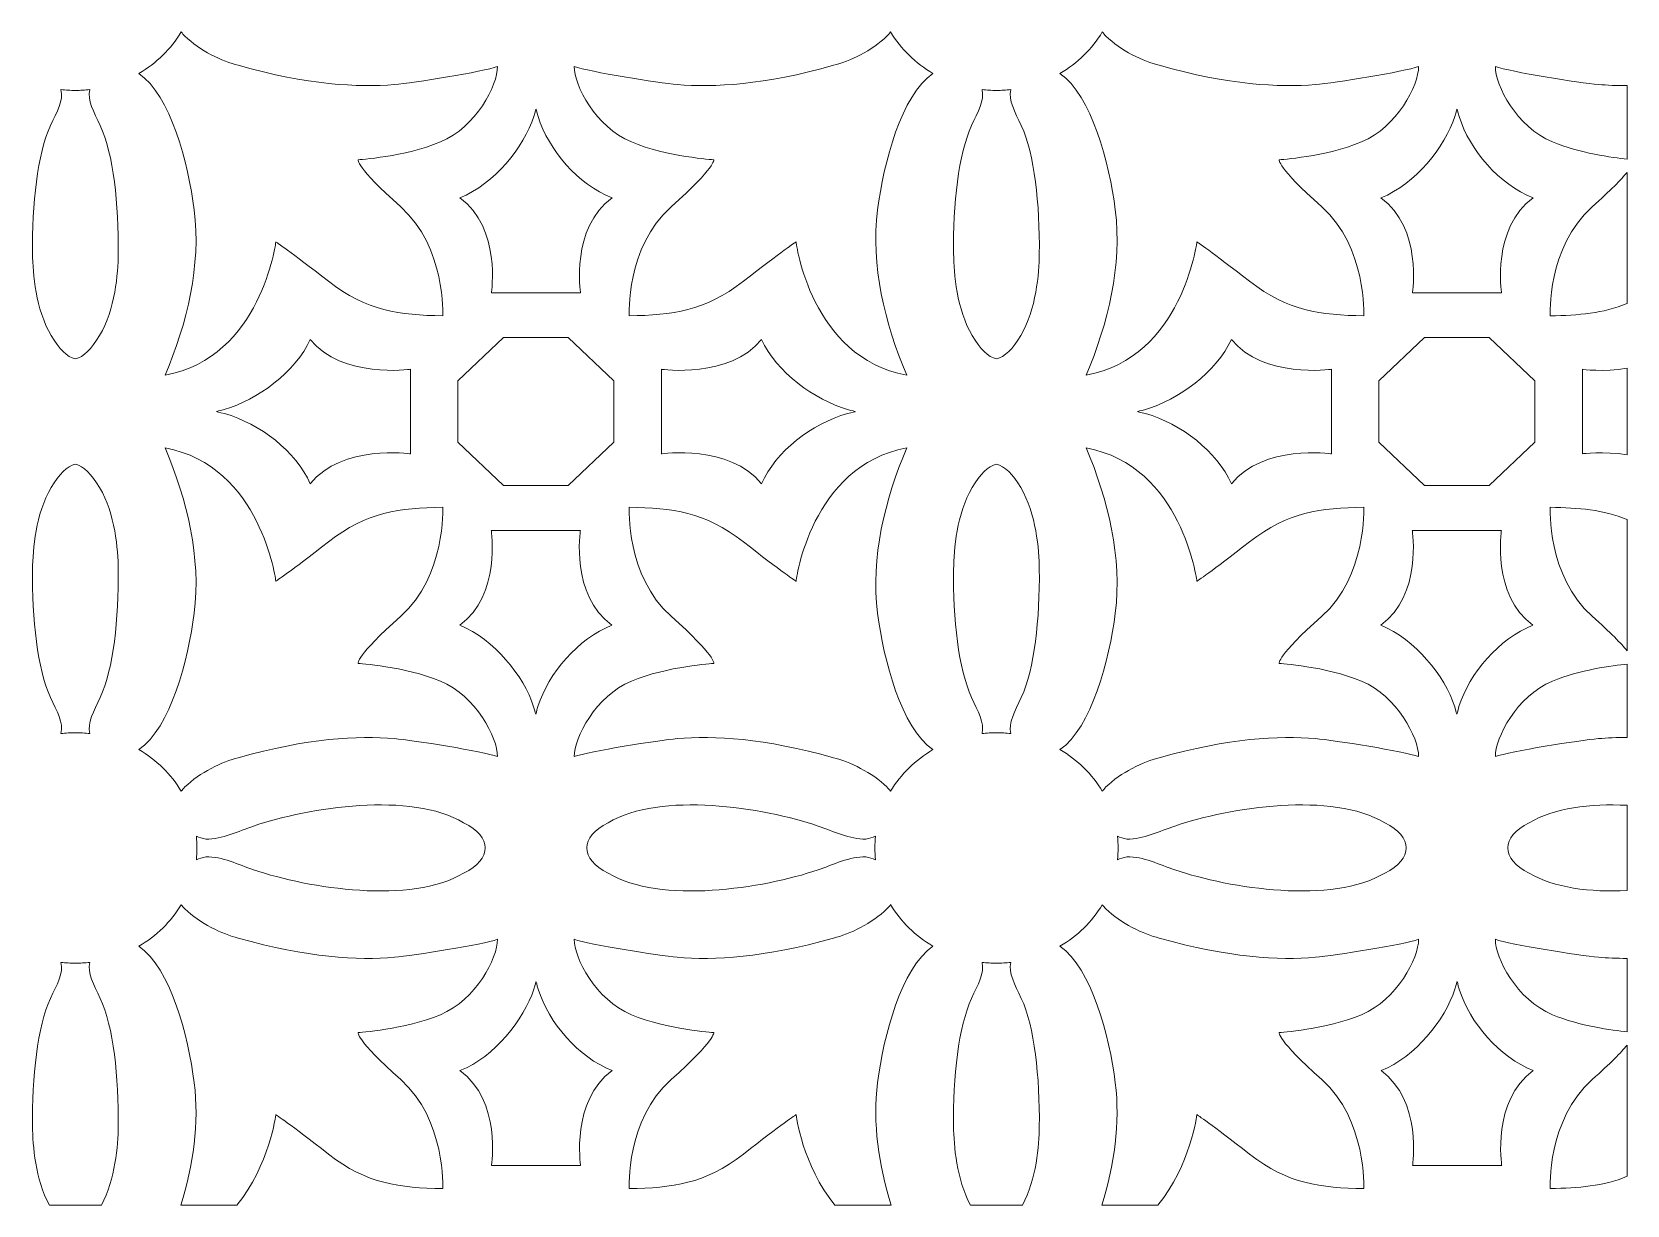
# Model space of a CAD drawing. Header units: millimetres. Extents: x -1200 to 1200, y -590 to 590.
# Drawn here: x 234 to 1200, y -590 to 120 of the extents above; entities that cross this region are included whole.
import ezdxf

# ---------------------------------------------------------------- set-up
doc = ezdxf.new("R2010")
doc.units = ezdxf.units.MM
doc.header["$MEASUREMENT"] = 0
doc.layers.add('Layer 1', color=7, linetype='Continuous')

msp = doc.modelspace()

# ---------------------------------------------------------------- linework, layer by layer
at = {"layer": 'Layer 1', "color": 250, "lineweight": 20}
for points, knots in [([(324.5074, 120.3833), (325.1607, 119.5079), (325.9055, 118.6522), (326.7435, 117.82), (335.4182, 109.2013), (349.6892, 102.3224), (359.0352, 100.1672), (401.1376, 88.1876), (431.5271, 86.6695), (453.6554, 88.5271), (464.7819, 89.4657), (507.4506, 96.2809), (516.0199, 99.4048), (516.0286, 88.0597), (503.1403, 62.7576), (481.4406, 53.7312), (459.7499, 44.7186), (431.6094, 42.9766), (431.6094, 42.9766), (431.6094, 42.9766), (429.9078, 38.9012), (457.3763, 14.4665), (484.8286, -9.9723), (482.8022, -51.5645), (482.8022, -51.5645), (456.6944, -50.981), (437.0344, -48.9598), (413.6428, -30.6273), (390.2561, -12.3043), (381.7733, -6.7734), (381.7733, -6.7734), (381.7733, -6.7734), (372.9694, -76.7437), (314.7248, -87.4901), (328.0508, -56.097), (336.5911, -20.9027), (332.36, 12.5901), (328.7762, 40.957), (317.9944, 82.0441), (298.841, 95.2117), (309.483, 101.397), (318.3402, 110.0727), (324.5074, 120.3833)], [0, 0, 0, 0, 0.07142857, 0.07142857, 0.07142857, 0.14285714, 0.14285714, 0.14285714, 0.21428571, 0.21428571, 0.21428571, 0.28571429, 0.28571429, 0.28571429, 0.35714286, 0.35714286, 0.35714286, 0.42857143, 0.42857143, 0.42857143, 0.5, 0.5, 0.5, 0.57142857, 0.57142857, 0.57142857, 0.64285714, 0.64285714, 0.64285714, 0.71428571, 0.71428571, 0.71428571, 0.78571429, 0.78571429, 0.78571429, 0.85714286, 0.85714286, 0.85714286, 0.92857143, 0.92857143, 0.92857143, 1, 1, 1, 1]), ([(779.6729, 95.2121), (760.5184, 82.0457), (749.7366, 40.9574), (746.1539, 12.5912), (741.9232, -20.9022), (750.4637, -56.0965), (763.7897, -87.4891), (705.545, -76.7433), (696.7406, -6.7731), (696.7406, -6.7731), (696.7406, -6.7731), (688.2582, -12.3038), (664.871, -30.6268), (641.48, -48.9593), (621.82, -50.9805), (595.7122, -51.564), (595.7122, -51.564), (593.6854, -9.9718), (621.1376, 14.4665), (648.6066, 38.9018), (646.9051, 42.9771), (646.9051, 42.9771), (646.9051, 42.9771), (618.7644, 44.7196), (597.0738, 53.7317), (575.3736, 62.7581), (562.4864, 88.0601), (562.4939, 99.4054), (571.0628, 96.282), (613.732, 89.4668), (624.8579, 88.5276), (646.9862, 86.6705), (677.3764, 88.188), (719.4798, 100.1672), (728.8246, 102.3229), (743.0956, 109.2018), (751.771, 117.8204), (752.6083, 118.6526), (753.3536, 119.5088), (754.0071, 120.3843), (760.1748, 110.0737), (769.0286, 101.3965), (779.6729, 95.2121)], [0, 0, 0, 0, 0.07142857, 0.07142857, 0.07142857, 0.14285714, 0.14285714, 0.14285714, 0.21428571, 0.21428571, 0.21428571, 0.28571429, 0.28571429, 0.28571429, 0.35714286, 0.35714286, 0.35714286, 0.42857143, 0.42857143, 0.42857143, 0.5, 0.5, 0.5, 0.57142857, 0.57142857, 0.57142857, 0.64285714, 0.64285714, 0.64285714, 0.71428571, 0.71428571, 0.71428571, 0.78571429, 0.78571429, 0.78571429, 0.85714286, 0.85714286, 0.85714286, 0.92857143, 0.92857143, 0.92857143, 1, 1, 1, 1]), ([(882.1924, 120.3843), (882.8464, 119.5083), (883.5912, 118.6526), (884.4285, 117.8204), (893.1034, 109.2018), (907.3742, 102.3229), (916.7208, 100.1672), (958.8225, 88.188), (989.2126, 86.6705), (1011.341, 88.5276), (1022.4676, 89.4668), (1065.1367, 96.282), (1073.7057, 99.4054), (1073.7143, 88.0601), (1060.8259, 62.7581), (1039.1256, 53.7317), (1017.4351, 44.7196), (989.2944, 42.9771), (989.2944, 42.9771), (989.2944, 42.9771), (987.593, 38.9018), (1015.0619, 14.4665), (1042.5136, -9.9718), (1040.4873, -51.564), (1040.4873, -51.564), (1014.38, -50.9805), (994.7195, -48.9593), (971.329, -30.6268), (947.9413, -12.3038), (939.4584, -6.7731), (939.4584, -6.7731), (939.4584, -6.7731), (930.6545, -76.7433), (872.4109, -87.4891), (885.7358, -56.0965), (894.2762, -20.9022), (890.045, 12.5912), (886.4618, 40.9574), (875.68, 82.0446), (856.5261, 95.2121), (867.1687, 101.3975), (876.0253, 110.0737), (882.1924, 120.3843)], [0, 0, 0, 0, 0.07142857, 0.07142857, 0.07142857, 0.14285714, 0.14285714, 0.14285714, 0.21428571, 0.21428571, 0.21428571, 0.28571429, 0.28571429, 0.28571429, 0.35714286, 0.35714286, 0.35714286, 0.42857143, 0.42857143, 0.42857143, 0.5, 0.5, 0.5, 0.57142857, 0.57142857, 0.57142857, 0.64285714, 0.64285714, 0.64285714, 0.71428571, 0.71428571, 0.71428571, 0.78571429, 0.78571429, 0.78571429, 0.85714286, 0.85714286, 0.85714286, 0.92857143, 0.92857143, 0.92857143, 1, 1, 1, 1]), ([(1199.95, 43.3812), (1191.0667, 44.2842), (1171.0868, 46.9484), (1154.7595, 53.7322), (1133.0591, 62.7586), (1120.1719, 88.0607), (1120.1795, 99.4063), (1128.7478, 96.2825), (1171.4175, 89.4673), (1182.544, 88.528), (1187.8538, 88.0824), (1193.6409, 87.8319), (1199.95, 87.8729), (1199.95, 87.8729), (1199.95, 43.3812), (1199.95, 43.3812)], [0, 0, 0, 0, 0.2, 0.2, 0.2, 0.4, 0.4, 0.4, 0.6, 0.6, 0.6, 0.8, 0.8, 0.8, 1, 1, 1, 1]), ([(260.4139, -77.5975), (255.3771, -76.6332), (250.5737, -71.562), (245.7455, -63.4748), (236.3205, -47.6924), (234.6152, -25.9052), (234.4641, -13.9739), (234.0823, 15.8546), (237.4714, 46.7254), (245.3514, 63.6131), (249.2851, 72.0422), (253.2378, 78.88), (251.6965, 85.4499), (254.5575, 85.1303), (257.4637, 84.9612), (260.4144, 84.9612), (263.3652, 84.9612), (266.2718, 85.1299), (269.1312, 85.4495), (267.5905, 78.8794), (271.5432, 72.0422), (275.4763, 63.6131), (283.3574, 46.7254), (286.7459, 15.8546), (286.3647, -13.9739), (286.2135, -25.9052), (284.5083, -47.6924), (275.0828, -63.4748), (270.2546, -71.562), (265.4507, -76.6332), (260.4139, -77.5975)], [0, 0, 0, 0, 0.1, 0.1, 0.1, 0.2, 0.2, 0.2, 0.3, 0.3, 0.3, 0.4, 0.4, 0.4, 0.5, 0.5, 0.5, 0.6, 0.6, 0.6, 0.7, 0.7, 0.7, 0.8, 0.8, 0.8, 0.9, 0.9, 0.9, 1, 1, 1, 1]), ([(818.0995, -77.5968), (813.0627, -76.6327), (808.2592, -71.5609), (803.4312, -63.4743), (794.0061, -47.6919), (792.3003, -25.9046), (792.1497, -13.9734), (791.7679, 15.8551), (795.1574, 46.726), (803.037, 63.6137), (806.9709, 72.0429), (810.9234, 78.8809), (809.3827, 85.4508), (812.2426, 85.1308), (815.1492, 84.9623), (818.1005, 84.9623), (821.0502, 84.9623), (823.9574, 85.1303), (826.8168, 85.4499), (825.2761, 78.88), (829.2287, 72.0429), (833.1615, 63.6137), (841.0436, 46.726), (844.4316, 15.8551), (844.0503, -13.9734), (843.8992, -25.9046), (842.1939, -47.6919), (832.7684, -63.4743), (827.9396, -71.5609), (823.1362, -76.6327), (818.0995, -77.5968)], [0, 0, 0, 0, 0.1, 0.1, 0.1, 0.2, 0.2, 0.2, 0.3, 0.3, 0.3, 0.4, 0.4, 0.4, 0.5, 0.5, 0.5, 0.6, 0.6, 0.6, 0.7, 0.7, 0.7, 0.8, 0.8, 0.8, 0.9, 0.9, 0.9, 1, 1, 1, 1]), ([(512.3002, -37.5357), (512.3002, -37.5357), (518.4179, 1.6867), (493.1937, 19.8797), (514.2033, 28.321), (531.8929, 50.602), (537.9709, 69.2144), (539.8913, 75.0965), (538.6985, 75.1576), (540.5743, 69.1747), (546.9856, 48.7475), (564.7681, 28.0672), (585.3719, 19.8797), (560.1475, 1.6867), (566.2653, -37.5357), (566.2653, -37.5357), (566.2653, -37.5357), (512.3002, -37.5357), (512.3002, -37.5357)], [0, 0, 0, 0, 0.16666667, 0.16666667, 0.16666667, 0.33333333, 0.33333333, 0.33333333, 0.5, 0.5, 0.5, 0.66666667, 0.66666667, 0.66666667, 0.83333333, 0.83333333, 0.83333333, 1, 1, 1, 1]), ([(1069.9853, -37.5351), (1069.9853, -37.5351), (1076.1035, 1.6872), (1050.8798, 19.8802), (1071.8891, 28.3215), (1089.578, 50.6026), (1095.6564, 69.215), (1097.5769, 75.097), (1096.3841, 75.1582), (1098.2598, 69.1752), (1104.6706, 48.7481), (1122.4532, 28.0677), (1143.0569, 19.8802), (1117.8332, 1.6872), (1123.9509, -37.5351), (1123.9509, -37.5351), (1123.9509, -37.5351), (1069.9853, -37.5351), (1069.9853, -37.5351)], [0, 0, 0, 0, 0.16666667, 0.16666667, 0.16666667, 0.33333333, 0.33333333, 0.33333333, 0.5, 0.5, 0.5, 0.66666667, 0.66666667, 0.66666667, 0.83333333, 0.83333333, 0.83333333, 1, 1, 1, 1]), ([(1199.95, -44.1044), (1185.2882, -50.1484), (1170.7704, -51.1752), (1153.3972, -51.5636), (1153.3972, -51.5636), (1151.3709, -9.9714), (1178.8232, 14.467), (1190.0059, 24.4148), (1196.3534, 30.9877), (1199.95, 35.2855), (1199.95, 35.2855), (1199.95, -44.1044), (1199.95, -44.1044)], [0, 0, 0, 0, 0.25, 0.25, 0.25, 0.5, 0.5, 0.5, 0.75, 0.75, 0.75, 1, 1, 1, 1]), ([(463.2353, -83.9376), (463.2353, -83.9376), (421.846, -89.735), (402.6481, -65.8318), (393.7405, -85.7411), (370.2284, -102.5046), (350.5883, -108.2648), (344.3807, -110.0847), (344.3163, -108.9538), (350.6303, -110.7314), (372.1859, -116.807), (394.0082, -133.6587), (402.6481, -153.1838), (421.846, -129.2799), (463.2353, -135.078), (463.2353, -135.078), (463.2353, -135.078), (463.2353, -83.9376), (463.2353, -83.9376)], [0, 0, 0, 0, 0.16666667, 0.16666667, 0.16666667, 0.33333333, 0.33333333, 0.33333333, 0.5, 0.5, 0.5, 0.66666667, 0.66666667, 0.66666667, 0.83333333, 0.83333333, 0.83333333, 1, 1, 1, 1]), ([(492.0186, -128.0523), (492.0186, -128.0523), (492.0186, -90.9678), (492.0186, -90.9678), (492.0186, -90.9678), (519.6897, -64.7448), (519.6897, -64.7448), (519.6897, -64.7448), (558.8224, -64.7448), (558.8224, -64.7448), (558.8224, -64.7448), (586.4959, -90.9673), (586.4959, -90.9673), (586.4959, -90.9673), (586.4947, -128.0509), (586.4947, -128.0509), (586.4947, -128.0509), (558.8236, -154.2753), (558.8236, -154.2753), (558.8236, -154.2753), (519.6908, -154.2749), (519.6908, -154.2749), (519.6908, -154.2749), (492.0186, -128.0523), (492.0186, -128.0523)], [0, 0, 0, 0, 0.125, 0.125, 0.125, 0.25, 0.25, 0.25, 0.375, 0.375, 0.375, 0.5, 0.5, 0.5, 0.625, 0.625, 0.625, 0.75, 0.75, 0.75, 0.875, 0.875, 0.875, 1, 1, 1, 1]), ([(615.2791, -83.9376), (615.2791, -83.9376), (656.6683, -89.735), (675.8663, -65.8318), (684.7735, -85.7411), (708.2861, -102.5046), (727.926, -108.2648), (734.1335, -110.0847), (734.1981, -108.9538), (727.8841, -110.7314), (706.3285, -116.807), (684.5061, -133.6587), (675.8663, -153.1838), (656.6683, -129.2799), (615.2791, -135.078), (615.2791, -135.078), (615.2791, -135.078), (615.2791, -83.9376), (615.2791, -83.9376)], [0, 0, 0, 0, 0.16666667, 0.16666667, 0.16666667, 0.33333333, 0.33333333, 0.33333333, 0.5, 0.5, 0.5, 0.66666667, 0.66666667, 0.66666667, 0.83333333, 0.83333333, 0.83333333, 1, 1, 1, 1]), ([(1020.9209, -83.9365), (1020.9209, -83.9365), (979.5317, -89.7346), (960.3337, -65.8313), (951.426, -85.7407), (927.9141, -102.504), (908.2735, -108.2642), (902.0665, -110.0841), (902.0019, -108.9533), (908.3154, -110.7308), (929.8709, -116.8065), (951.6939, -133.6575), (960.3337, -153.1832), (979.5317, -129.2799), (1020.9209, -135.0775), (1020.9209, -135.0775), (1020.9209, -135.0775), (1020.9209, -83.9365), (1020.9209, -83.9365)], [0, 0, 0, 0, 0.16666667, 0.16666667, 0.16666667, 0.33333333, 0.33333333, 0.33333333, 0.5, 0.5, 0.5, 0.66666667, 0.66666667, 0.66666667, 0.83333333, 0.83333333, 0.83333333, 1, 1, 1, 1]), ([(1049.7041, -128.0518), (1049.7041, -128.0518), (1049.7041, -90.9673), (1049.7041, -90.9673), (1049.7041, -90.9673), (1077.3759, -64.7442), (1077.3759, -64.7442), (1077.3759, -64.7442), (1116.5082, -64.7442), (1116.5082, -64.7442), (1116.5082, -64.7442), (1144.1808, -90.9667), (1144.1808, -90.9667), (1144.1808, -90.9667), (1144.1808, -128.0502), (1144.1808, -128.0502), (1144.1808, -128.0502), (1116.5092, -154.2749), (1116.5092, -154.2749), (1116.5092, -154.2749), (1077.3759, -154.2744), (1077.3759, -154.2744), (1077.3759, -154.2744), (1049.7041, -128.0518), (1049.7041, -128.0518)], [0, 0, 0, 0, 0.125, 0.125, 0.125, 0.25, 0.25, 0.25, 0.375, 0.375, 0.375, 0.5, 0.5, 0.5, 0.625, 0.625, 0.625, 0.75, 0.75, 0.75, 0.875, 0.875, 0.875, 1, 1, 1, 1]), ([(1172.9642, -83.9365), (1172.9642, -83.9365), (1185.4866, -85.689), (1199.95, -83.29), (1199.95, -83.29), (1199.95, -135.7243), (1199.95, -135.7243), (1185.4866, -133.3251), (1172.9642, -135.0775), (1172.9642, -135.0775), (1172.9642, -135.0775), (1172.9642, -83.9365), (1172.9642, -83.9365)], [0, 0, 0, 0, 0.25, 0.25, 0.25, 0.5, 0.5, 0.5, 0.75, 0.75, 0.75, 1, 1, 1, 1]), ([(298.8405, -314.2344), (317.9944, -301.0684), (328.7762, -259.9777), (332.36, -231.6112), (336.5911, -198.1179), (328.0508, -162.9237), (314.7248, -131.531), (372.9694, -142.2769), (381.7733, -212.2472), (381.7733, -212.2472), (381.7733, -212.2472), (390.2561, -206.7163), (413.6428, -188.3944), (437.0344, -170.0614), (456.6944, -168.0397), (482.8022, -167.4557), (482.8022, -167.4557), (484.8286, -209.0483), (457.3763, -233.4866), (429.9078, -257.9219), (431.6094, -261.9979), (431.6094, -261.9979), (431.6094, -261.9979), (459.7499, -263.7397), (481.4406, -272.7518), (503.1403, -281.7782), (516.0286, -307.0803), (516.0199, -318.4255), (507.4506, -315.3019), (464.7819, -308.4864), (453.6554, -307.547), (431.5271, -305.6905), (401.1376, -307.2088), (359.0352, -319.1879), (349.6892, -321.3436), (335.4182, -328.2219), (326.7435, -336.841), (325.9055, -337.6728), (325.1613, -338.531), (324.5079, -339.4065), (318.3396, -329.0963), (309.4847, -320.4186), (298.8405, -314.2344)], [0, 0, 0, 0, 0.07142857, 0.07142857, 0.07142857, 0.14285714, 0.14285714, 0.14285714, 0.21428571, 0.21428571, 0.21428571, 0.28571429, 0.28571429, 0.28571429, 0.35714286, 0.35714286, 0.35714286, 0.42857143, 0.42857143, 0.42857143, 0.5, 0.5, 0.5, 0.57142857, 0.57142857, 0.57142857, 0.64285714, 0.64285714, 0.64285714, 0.71428571, 0.71428571, 0.71428571, 0.78571429, 0.78571429, 0.78571429, 0.85714286, 0.85714286, 0.85714286, 0.92857143, 0.92857143, 0.92857143, 1, 1, 1, 1]), ([(754.0071, -339.4065), (753.3542, -338.53), (752.6083, -337.6723), (751.771, -336.8406), (743.0956, -328.2215), (728.8246, -321.343), (719.4798, -319.1874), (677.3764, -307.2083), (646.9862, -305.6901), (624.8579, -307.5466), (613.732, -308.4859), (571.0628, -315.3016), (562.4939, -318.4245), (562.4864, -307.0799), (575.3736, -281.7777), (597.0738, -272.7513), (618.7644, -263.7393), (646.9051, -261.9973), (646.9051, -261.9973), (646.9051, -261.9973), (648.6066, -257.9215), (621.1376, -233.4862), (593.6854, -209.0483), (595.7122, -167.4552), (595.7122, -167.4552), (621.82, -168.0392), (641.48, -170.0608), (664.871, -188.3939), (688.2582, -206.7157), (696.7406, -212.2466), (696.7406, -212.2466), (696.7406, -212.2466), (705.545, -142.2764), (763.7897, -131.5305), (750.4637, -162.9231), (741.9232, -198.117), (746.1539, -231.6108), (749.7366, -259.9777), (760.5189, -301.0688), (779.6739, -314.2344), (769.0319, -320.4207), (760.1742, -329.0954), (754.0071, -339.4065)], [0, 0, 0, 0, 0.07142857, 0.07142857, 0.07142857, 0.14285714, 0.14285714, 0.14285714, 0.21428571, 0.21428571, 0.21428571, 0.28571429, 0.28571429, 0.28571429, 0.35714286, 0.35714286, 0.35714286, 0.42857143, 0.42857143, 0.42857143, 0.5, 0.5, 0.5, 0.57142857, 0.57142857, 0.57142857, 0.64285714, 0.64285714, 0.64285714, 0.71428571, 0.71428571, 0.71428571, 0.78571429, 0.78571429, 0.78571429, 0.85714286, 0.85714286, 0.85714286, 0.92857143, 0.92857143, 0.92857143, 1, 1, 1, 1]), ([(856.5256, -314.2338), (875.68, -301.0684), (886.4618, -259.9772), (890.045, -231.6108), (894.2762, -198.117), (885.7358, -162.9231), (872.4109, -131.5305), (930.6545, -142.2764), (939.4584, -212.2466), (939.4584, -212.2466), (939.4584, -212.2466), (947.9413, -206.7157), (971.329, -188.3939), (994.7195, -170.0608), (1014.38, -168.0392), (1040.4873, -167.4552), (1040.4873, -167.4552), (1042.5136, -209.0483), (1015.0619, -233.4862), (987.593, -257.9215), (989.2944, -261.9973), (989.2944, -261.9973), (989.2944, -261.9973), (1017.4351, -263.7393), (1039.1256, -272.7513), (1060.8259, -281.7777), (1073.7143, -307.0799), (1073.7057, -318.4245), (1065.1367, -315.3016), (1022.4676, -308.4859), (1011.341, -307.5466), (989.2126, -305.6901), (958.8225, -307.2083), (916.7208, -319.1874), (907.3742, -321.343), (893.1034, -328.2215), (884.4285, -336.8406), (883.5912, -337.6723), (882.8475, -338.53), (882.1936, -339.4056), (876.0253, -329.096), (867.1697, -320.4182), (856.5256, -314.2338)], [0, 0, 0, 0, 0.07142857, 0.07142857, 0.07142857, 0.14285714, 0.14285714, 0.14285714, 0.21428571, 0.21428571, 0.21428571, 0.28571429, 0.28571429, 0.28571429, 0.35714286, 0.35714286, 0.35714286, 0.42857143, 0.42857143, 0.42857143, 0.5, 0.5, 0.5, 0.57142857, 0.57142857, 0.57142857, 0.64285714, 0.64285714, 0.64285714, 0.71428571, 0.71428571, 0.71428571, 0.78571429, 0.78571429, 0.78571429, 0.85714286, 0.85714286, 0.85714286, 0.92857143, 0.92857143, 0.92857143, 1, 1, 1, 1]), ([(251.6965, -304.4715), (253.2373, -297.9026), (249.2851, -291.0625), (245.3514, -282.6338), (237.4714, -265.746), (234.0823, -234.8753), (234.4641, -205.0463), (234.6152, -193.1171), (236.3205, -171.3293), (245.7455, -155.5459), (250.5737, -147.4587), (255.3771, -142.3869), (260.4139, -141.4227), (265.4507, -142.3869), (270.2546, -147.4587), (275.0828, -155.5459), (284.5083, -171.3293), (286.2135, -193.1171), (286.3647, -205.0463), (286.7459, -234.8753), (283.3574, -265.746), (275.4763, -282.6338), (271.5436, -291.0625), (267.5909, -297.9026), (269.1312, -304.4715), (266.2718, -304.1521), (263.3652, -303.9817), (260.4144, -303.9817), (257.4647, -303.9817), (254.5569, -304.1521), (251.6965, -304.4715)], [0, 0, 0, 0, 0.1, 0.1, 0.1, 0.2, 0.2, 0.2, 0.3, 0.3, 0.3, 0.4, 0.4, 0.4, 0.5, 0.5, 0.5, 0.6, 0.6, 0.6, 0.7, 0.7, 0.7, 0.8, 0.8, 0.8, 0.9, 0.9, 0.9, 1, 1, 1, 1]), ([(809.3827, -304.4715), (810.9229, -297.9021), (806.9709, -291.0619), (803.037, -282.6334), (795.1574, -265.7456), (791.7679, -234.8753), (792.1497, -205.0457), (792.3003, -193.116), (794.0061, -171.3288), (803.4312, -155.5453), (808.2592, -147.4577), (813.0627, -142.3863), (818.0995, -141.4222), (823.1362, -142.3863), (827.9396, -147.4577), (832.7684, -155.5453), (842.1939, -171.3288), (843.8992, -193.116), (844.0503, -205.0457), (844.4316, -234.8753), (841.0436, -265.7456), (833.1615, -282.6334), (829.2292, -291.0619), (825.2761, -297.9021), (826.8168, -304.4715), (823.9574, -304.1521), (821.0502, -303.9814), (818.1005, -303.9814), (815.1498, -303.9814), (812.242, -304.1515), (809.3827, -304.4715)], [0, 0, 0, 0, 0.1, 0.1, 0.1, 0.2, 0.2, 0.2, 0.3, 0.3, 0.3, 0.4, 0.4, 0.4, 0.5, 0.5, 0.5, 0.6, 0.6, 0.6, 0.7, 0.7, 0.7, 0.8, 0.8, 0.8, 0.9, 0.9, 0.9, 1, 1, 1, 1]), ([(1199.95, -254.3043), (1196.3534, -250.0064), (1190.0059, -243.4334), (1178.8232, -233.4855), (1151.3709, -209.0478), (1153.3972, -167.4552), (1153.3972, -167.4552), (1170.7704, -167.8434), (1185.2882, -168.8707), (1199.95, -174.9149), (1199.95, -174.9149), (1199.95, -254.3043), (1199.95, -254.3043)], [0, 0, 0, 0, 0.25, 0.25, 0.25, 0.5, 0.5, 0.5, 0.75, 0.75, 0.75, 1, 1, 1, 1]), ([(512.2056, -181.484), (512.2056, -181.484), (518.3232, -220.7064), (493.0995, -238.8993), (514.1093, -247.3406), (531.7982, -269.6223), (537.8768, -288.2341), (539.7972, -294.1166), (538.6038, -294.1772), (540.4801, -288.1944), (546.8908, -267.7673), (564.6735, -247.0869), (585.2772, -238.8993), (560.053, -220.7064), (566.1711, -181.484), (566.1711, -181.484), (566.1711, -181.484), (512.2056, -181.484), (512.2056, -181.484)], [0, 0, 0, 0, 0.16666667, 0.16666667, 0.16666667, 0.33333333, 0.33333333, 0.33333333, 0.5, 0.5, 0.5, 0.66666667, 0.66666667, 0.66666667, 0.83333333, 0.83333333, 0.83333333, 1, 1, 1, 1]), ([(1069.8912, -181.484), (1069.8912, -181.484), (1076.0089, -220.7064), (1050.7851, -238.8993), (1071.7944, -247.34), (1089.4839, -269.6217), (1095.5623, -288.2331), (1097.4827, -294.1155), (1096.2895, -294.1772), (1098.1657, -288.1938), (1104.577, -267.7667), (1122.3591, -247.0869), (1142.9634, -238.8993), (1117.7385, -220.7064), (1123.8562, -181.484), (1123.8562, -181.484), (1123.8562, -181.484), (1069.8912, -181.484), (1069.8912, -181.484)], [0, 0, 0, 0, 0.16666667, 0.16666667, 0.16666667, 0.33333333, 0.33333333, 0.33333333, 0.5, 0.5, 0.5, 0.66666667, 0.66666667, 0.66666667, 0.83333333, 0.83333333, 0.83333333, 1, 1, 1, 1]), ([(1199.95, -306.8912), (1193.6409, -306.8502), (1187.8538, -307.1005), (1182.544, -307.5461), (1171.4175, -308.4852), (1128.7478, -315.301), (1120.1795, -318.4245), (1120.1719, -307.0799), (1133.0591, -281.7772), (1154.7595, -272.7504), (1171.0868, -265.9669), (1191.0667, -263.3031), (1199.95, -262.4003), (1199.95, -262.4003), (1199.95, -306.8912), (1199.95, -306.8912)], [0, 0, 0, 0, 0.2, 0.2, 0.2, 0.4, 0.4, 0.4, 0.6, 0.6, 0.6, 0.8, 0.8, 0.8, 1, 1, 1, 1]), ([(333.6624, -366.6356), (335.422, -367.3705), (337.3505, -367.9621), (339.4371, -368.3876), (349.1762, -368.6872), (359.3745, -363.505), (368.3376, -360.487), (401.9985, -349.1317), (463.7424, -339.4784), (495.4997, -358.4832), (504.2298, -362.8053), (508.4615, -368.2847), (508.4325, -373.7545), (508.4615, -379.2247), (504.2298, -384.7061), (495.4997, -389.0268), (463.7424, -408.0305), (401.9985, -398.3777), (368.3376, -387.0224), (359.3745, -384.0054), (349.1762, -378.8221), (339.4371, -379.1227), (337.3505, -379.5467), (335.422, -380.1431), (333.6624, -380.8774), (333.913, -378.5362), (334.0421, -376.1588), (334.0421, -373.7545), (334.0421, -371.3511), (333.913, -368.9762), (333.6624, -366.6356)], [0, 0, 0, 0, 0.1, 0.1, 0.1, 0.2, 0.2, 0.2, 0.3, 0.3, 0.3, 0.4, 0.4, 0.4, 0.5, 0.5, 0.5, 0.6, 0.6, 0.6, 0.7, 0.7, 0.7, 0.8, 0.8, 0.8, 0.9, 0.9, 0.9, 1, 1, 1, 1]), ([(744.8525, -380.8768), (743.0923, -380.1419), (741.164, -379.5467), (739.0774, -379.1217), (729.3372, -378.8216), (719.1394, -384.0048), (710.1764, -387.0219), (676.516, -398.3773), (614.7714, -408.0305), (583.0138, -389.0263), (574.284, -384.7057), (570.0528, -379.2241), (570.0808, -373.7545), (570.0528, -368.2847), (574.284, -362.8048), (583.0138, -358.4821), (614.7714, -339.4784), (676.516, -349.1312), (710.1764, -360.4865), (719.1394, -363.5045), (729.3372, -368.6868), (739.0774, -368.3871), (741.164, -367.9621), (743.0923, -367.3693), (744.8525, -366.635), (744.6019, -368.9762), (744.4729, -371.3506), (744.4729, -373.7545), (744.4729, -376.1588), (744.6013, -378.5352), (744.8525, -380.8768)], [0, 0, 0, 0, 0.1, 0.1, 0.1, 0.2, 0.2, 0.2, 0.3, 0.3, 0.3, 0.4, 0.4, 0.4, 0.5, 0.5, 0.5, 0.6, 0.6, 0.6, 0.7, 0.7, 0.7, 0.8, 0.8, 0.8, 0.9, 0.9, 0.9, 1, 1, 1, 1]), ([(891.3481, -366.635), (893.1082, -367.3698), (895.036, -367.9621), (897.1221, -368.3871), (906.8617, -368.6868), (917.0601, -363.5045), (926.0226, -360.4865), (959.6836, -349.1312), (1021.428, -339.4784), (1053.1858, -358.4821), (1061.9154, -362.8048), (1066.1472, -368.2847), (1066.1182, -373.7545), (1066.1472, -379.2241), (1061.9154, -384.7057), (1053.1858, -389.0263), (1021.428, -408.0305), (959.6836, -398.3773), (926.0226, -387.0219), (917.0601, -384.0048), (906.8617, -378.8216), (897.1221, -379.1217), (895.036, -379.5467), (893.1082, -380.1419), (891.3481, -380.8768), (891.5987, -378.5352), (891.7278, -376.1584), (891.7278, -373.7545), (891.7278, -371.3506), (891.5987, -368.9757), (891.3481, -366.635)], [0, 0, 0, 0, 0.1, 0.1, 0.1, 0.2, 0.2, 0.2, 0.3, 0.3, 0.3, 0.4, 0.4, 0.4, 0.5, 0.5, 0.5, 0.6, 0.6, 0.6, 0.7, 0.7, 0.7, 0.8, 0.8, 0.8, 0.9, 0.9, 0.9, 1, 1, 1, 1]), ([(1199.95, -399.5988), (1177.5843, -400.605), (1155.7664, -398.0419), (1140.6993, -389.0251), (1131.9691, -384.7051), (1127.7389, -379.2241), (1127.7665, -373.7538), (1127.7389, -368.2842), (1131.9691, -362.8037), (1140.6993, -358.4816), (1155.7664, -349.4653), (1177.5843, -346.9023), (1199.95, -347.9087), (1199.95, -347.9087), (1199.95, -399.5988), (1199.95, -399.5988)], [0, 0, 0, 0, 0.2, 0.2, 0.2, 0.4, 0.4, 0.4, 0.6, 0.6, 0.6, 0.8, 0.8, 0.8, 1, 1, 1, 1]), ([(324.5074, -408.1058), (325.1607, -408.9814), (325.9055, -409.8371), (326.7435, -410.6693), (335.4182, -419.2875), (349.6892, -426.1669), (359.0352, -428.3224), (401.1376, -440.3012), (431.5271, -441.8197), (453.6554, -439.9622), (464.7819, -439.0231), (507.4506, -432.2079), (516.0199, -429.0845), (516.0286, -440.4291), (503.1403, -465.7316), (481.4406, -474.7576), (459.7499, -483.7702), (431.6094, -485.5126), (431.6094, -485.5126), (431.6094, -485.5126), (429.9078, -489.588), (457.3763, -514.0228), (484.8286, -538.4615), (482.8022, -580.0537), (482.8022, -580.0537), (456.6944, -579.4697), (437.0344, -577.4485), (413.6428, -559.116), (390.2561, -540.7936), (381.7733, -535.2627), (381.7733, -535.2627), (381.7733, -535.2627), (377.8808, -566.144), (358.1921, -590.0266), (358.1921, -590.0266), (324.2531, -590.0266), (324.2531, -590.0266), (331.7104, -565.8444), (335.4572, -540.4161), (332.36, -515.8992), (328.7762, -487.5322), (317.9944, -446.4451), (298.841, -433.2775), (309.483, -427.0923), (318.3402, -418.4161), (324.5074, -408.1058)], [0, 0, 0, 0, 0.06666667, 0.06666667, 0.06666667, 0.13333333, 0.13333333, 0.13333333, 0.2, 0.2, 0.2, 0.26666667, 0.26666667, 0.26666667, 0.33333333, 0.33333333, 0.33333333, 0.4, 0.4, 0.4, 0.46666667, 0.46666667, 0.46666667, 0.53333333, 0.53333333, 0.53333333, 0.6, 0.6, 0.6, 0.66666667, 0.66666667, 0.66666667, 0.73333333, 0.73333333, 0.73333333, 0.8, 0.8, 0.8, 0.86666667, 0.86666667, 0.86666667, 0.93333333, 0.93333333, 0.93333333, 1, 1, 1, 1]), ([(779.6729, -433.2771), (760.5184, -446.4436), (749.7366, -487.5311), (746.1539, -515.8986), (743.057, -540.4157), (746.8041, -565.8443), (754.2615, -590.0266), (754.2615, -590.0266), (720.3227, -590.0266), (720.3227, -590.0266), (700.6335, -566.1439), (696.7406, -535.2622), (696.7406, -535.2622), (696.7406, -535.2622), (688.2582, -540.7931), (664.871, -559.1155), (641.48, -577.4481), (621.82, -579.4692), (595.7122, -580.0533), (595.7122, -580.0533), (593.6854, -538.4605), (621.1376, -514.0222), (648.6066, -489.5875), (646.9051, -485.5121), (646.9051, -485.5121), (646.9051, -485.5121), (618.7644, -483.7696), (597.0738, -474.757), (575.3736, -465.7311), (562.4864, -440.4285), (562.4939, -429.0839), (571.0628, -432.2073), (613.732, -439.0224), (624.8579, -439.9617), (646.9862, -441.8187), (677.3764, -440.3006), (719.4798, -428.3215), (728.8246, -426.1658), (743.0956, -419.2869), (751.771, -410.6687), (752.6083, -409.8365), (753.3536, -408.9805), (754.0071, -408.1044), (760.1748, -418.4161), (769.0286, -427.0928), (779.6729, -433.2771)], [0, 0, 0, 0, 0.06666667, 0.06666667, 0.06666667, 0.13333333, 0.13333333, 0.13333333, 0.2, 0.2, 0.2, 0.26666667, 0.26666667, 0.26666667, 0.33333333, 0.33333333, 0.33333333, 0.4, 0.4, 0.4, 0.46666667, 0.46666667, 0.46666667, 0.53333333, 0.53333333, 0.53333333, 0.6, 0.6, 0.6, 0.66666667, 0.66666667, 0.66666667, 0.73333333, 0.73333333, 0.73333333, 0.8, 0.8, 0.8, 0.86666667, 0.86666667, 0.86666667, 0.93333333, 0.93333333, 0.93333333, 1, 1, 1, 1]), ([(882.1924, -408.1053), (882.8464, -408.9805), (883.5912, -409.8365), (884.4285, -410.6687), (893.1034, -419.2869), (907.3742, -426.1658), (916.7208, -428.3215), (958.8225, -440.3006), (989.2126, -441.8187), (1011.341, -439.9617), (1022.4676, -439.0224), (1065.1367, -432.2073), (1073.7057, -429.0839), (1073.7143, -440.4285), (1060.8259, -465.7311), (1039.1256, -474.757), (1017.4351, -483.7696), (989.2944, -485.5121), (989.2944, -485.5121), (989.2944, -485.5121), (987.593, -489.5875), (1015.0619, -514.0222), (1042.5136, -538.4605), (1040.4873, -580.0533), (1040.4873, -580.0533), (1014.38, -579.4692), (994.7195, -577.4481), (971.329, -559.1155), (947.9413, -540.7931), (939.4584, -535.2622), (939.4584, -535.2622), (939.4584, -535.2622), (935.5658, -566.1439), (915.877, -590.0266), (915.877, -590.0266), (881.9385, -590.0266), (881.9385, -590.0266), (889.3954, -565.8443), (893.1423, -540.4157), (890.045, -515.8986), (886.4618, -487.5311), (875.68, -446.4447), (856.5261, -433.2771), (867.1687, -427.0917), (876.0253, -418.4161), (882.1924, -408.1053)], [0, 0, 0, 0, 0.06666667, 0.06666667, 0.06666667, 0.13333333, 0.13333333, 0.13333333, 0.2, 0.2, 0.2, 0.26666667, 0.26666667, 0.26666667, 0.33333333, 0.33333333, 0.33333333, 0.4, 0.4, 0.4, 0.46666667, 0.46666667, 0.46666667, 0.53333333, 0.53333333, 0.53333333, 0.6, 0.6, 0.6, 0.66666667, 0.66666667, 0.66666667, 0.73333333, 0.73333333, 0.73333333, 0.8, 0.8, 0.8, 0.86666667, 0.86666667, 0.86666667, 0.93333333, 0.93333333, 0.93333333, 1, 1, 1, 1]), ([(1199.95, -485.1081), (1191.0667, -484.2051), (1171.0868, -481.5407), (1154.7595, -474.7566), (1133.0591, -465.7307), (1120.1719, -440.4285), (1120.1795, -429.0828), (1128.7478, -432.2069), (1171.4175, -439.022), (1182.544, -439.9613), (1187.8538, -440.4069), (1193.6409, -440.6573), (1199.95, -440.6163), (1199.95, -440.6163), (1199.95, -485.1081), (1199.95, -485.1081)], [0, 0, 0, 0, 0.2, 0.2, 0.2, 0.4, 0.4, 0.4, 0.6, 0.6, 0.6, 0.8, 0.8, 0.8, 1, 1, 1, 1]), ([(244.6445, -590.0266), (236.187, -574.4404), (234.6091, -553.9135), (234.4641, -542.4626), (234.0823, -512.6341), (237.4714, -481.7632), (245.3514, -464.8765), (249.2851, -456.4469), (253.2378, -449.6088), (251.6965, -443.0393), (254.5575, -443.3589), (257.4637, -443.5275), (260.4144, -443.5275), (263.3652, -443.5275), (266.2718, -443.3594), (269.1312, -443.0398), (267.5905, -449.6093), (271.5432, -456.4469), (275.4763, -464.8765), (283.3574, -481.7632), (286.7459, -512.6341), (286.3647, -542.4626), (286.2196, -553.9135), (284.6419, -574.4404), (276.1839, -590.0266), (276.1839, -590.0266), (244.6445, -590.0266), (244.6445, -590.0266)], [0, 0, 0, 0, 0.11111111, 0.11111111, 0.11111111, 0.22222222, 0.22222222, 0.22222222, 0.33333333, 0.33333333, 0.33333333, 0.44444444, 0.44444444, 0.44444444, 0.55555556, 0.55555556, 0.55555556, 0.66666667, 0.66666667, 0.66666667, 0.77777778, 0.77777778, 0.77777778, 0.88888889, 0.88888889, 0.88888889, 1, 1, 1, 1]), ([(802.3304, -590.0266), (793.8725, -574.4403), (792.2942, -553.9131), (792.1497, -542.4626), (791.7679, -512.6336), (795.1574, -481.7632), (803.037, -464.8756), (806.9709, -456.4464), (810.9234, -449.6088), (809.3827, -443.0388), (812.2426, -443.3583), (815.1492, -443.5271), (818.1005, -443.5271), (821.0502, -443.5271), (823.9574, -443.3589), (826.8168, -443.0393), (825.2761, -449.6088), (829.2287, -456.4464), (833.1615, -464.8756), (841.0436, -481.7632), (844.4316, -512.6336), (844.0503, -542.4626), (843.9053, -553.9131), (842.3274, -574.4403), (833.8692, -590.0266), (833.8692, -590.0266), (802.3304, -590.0266), (802.3304, -590.0266)], [0, 0, 0, 0, 0.11111111, 0.11111111, 0.11111111, 0.22222222, 0.22222222, 0.22222222, 0.33333333, 0.33333333, 0.33333333, 0.44444444, 0.44444444, 0.44444444, 0.55555556, 0.55555556, 0.55555556, 0.66666667, 0.66666667, 0.66666667, 0.77777778, 0.77777778, 0.77777778, 0.88888889, 0.88888889, 0.88888889, 1, 1, 1, 1]), ([(512.3685, -566.0274), (512.3685, -566.0274), (518.4862, -526.8052), (493.2625, -508.6122), (514.2722, -500.1708), (531.9612, -477.8892), (538.0398, -459.2779), (539.9601, -453.3953), (538.7673, -453.3341), (540.6431, -459.3171), (547.0538, -479.7442), (564.8359, -500.4246), (585.4402, -508.6122), (560.2164, -526.8052), (566.3341, -566.0274), (566.3341, -566.0274), (566.3341, -566.0274), (512.3685, -566.0274), (512.3685, -566.0274)], [0, 0, 0, 0, 0.16666667, 0.16666667, 0.16666667, 0.33333333, 0.33333333, 0.33333333, 0.5, 0.5, 0.5, 0.66666667, 0.66666667, 0.66666667, 0.83333333, 0.83333333, 0.83333333, 1, 1, 1, 1]), ([(1070.0542, -566.0269), (1070.0542, -566.0269), (1076.1719, -526.8046), (1050.9481, -508.6116), (1071.9573, -500.1703), (1089.6468, -477.8887), (1095.7253, -459.2768), (1097.6457, -453.3948), (1096.4524, -453.3336), (1098.3281, -459.3165), (1104.7395, -479.7437), (1122.5221, -500.424), (1143.1257, -508.6116), (1117.9015, -526.8046), (1124.0197, -566.0269), (1124.0197, -566.0269), (1124.0197, -566.0269), (1070.0542, -566.0269), (1070.0542, -566.0269)], [0, 0, 0, 0, 0.16666667, 0.16666667, 0.16666667, 0.33333333, 0.33333333, 0.33333333, 0.5, 0.5, 0.5, 0.66666667, 0.66666667, 0.66666667, 0.83333333, 0.83333333, 0.83333333, 1, 1, 1, 1]), ([(1199.95, -572.5937), (1185.2882, -578.6376), (1170.7704, -579.6645), (1153.3972, -580.0528), (1153.3972, -580.0528), (1151.3709, -538.46), (1178.8232, -514.0217), (1190.0059, -504.0741), (1196.3534, -497.5014), (1199.95, -493.2037), (1199.95, -493.2037), (1199.95, -572.5937), (1199.95, -572.5937)], [0, 0, 0, 0, 0.25, 0.25, 0.25, 0.5, 0.5, 0.5, 0.75, 0.75, 0.75, 1, 1, 1, 1])]:
    msp.add_open_spline(points, degree=3, knots=knots, dxfattribs=at)

doc.saveas('drawing.dxf')
